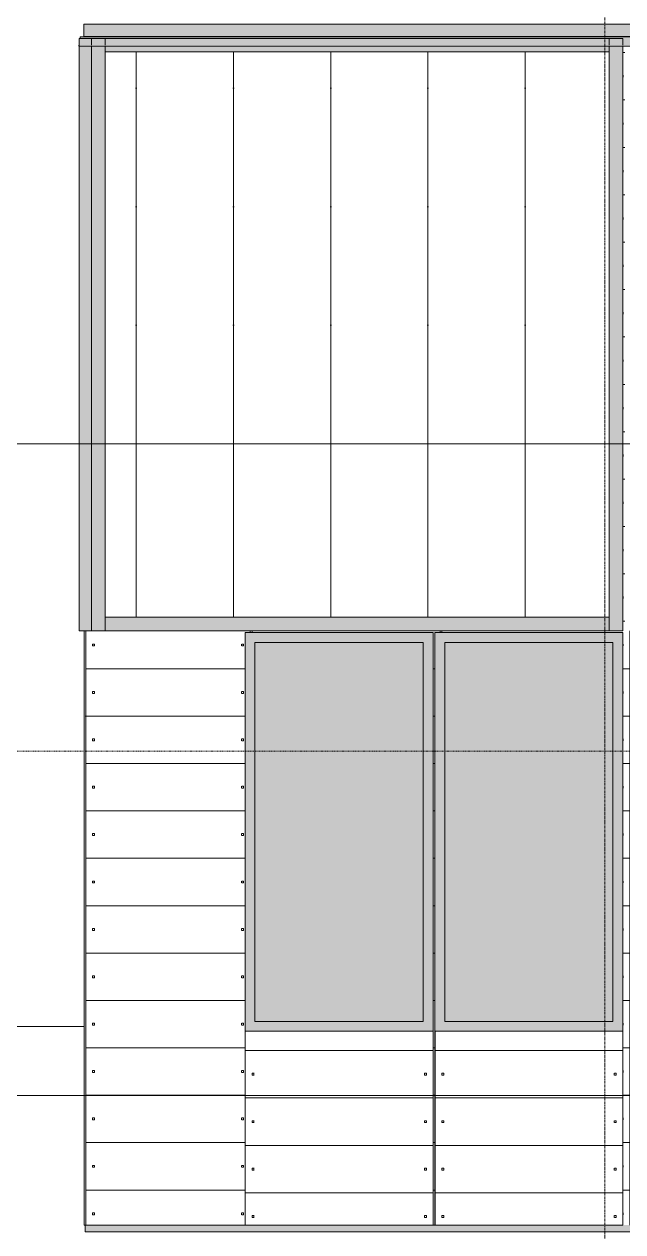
# Model space of a CAD drawing. Header units: inches. Extents: x 1814 to 6957, y -360 to 681.
# Drawn here: x 2055.8 to 2176.9, y 108.4 to 353 of the extents above; entities that cross this region are included whole.
import ezdxf

# ---------------------------------------------------------------- set-up
doc = ezdxf.new("R2010")
doc.units = ezdxf.units.IN
doc.header["$MEASUREMENT"] = 0
doc.linetypes.add('Aligning Line 1_8_', pattern=[0.25, 0.125, -0.125])
doc.linetypes.add('Grid Line 1_2_', pattern=[0.875, 0.5, -0.125, 0.125, -0.125])
for name, color, linetype, lineweight in [('0-1', 7, 'Continuous', 5), ('A-CLNG', 13, 'Continuous', 13), ('A-CLNG-3', 13, 'Continuous', 5), ('A-FLOR-LEVL-1', 51, 'Grid Line 1_2_', 9), ('A-GLAZ', 151, 'Continuous', 13), ('A-GLAZ-1', 251, 'Continuous', 9), ('A-GLAZ-CWMG', 51, 'Continuous', 9), ('A-WALL', 113, 'Continuous', 13), ('A-WALL-PATT-2', 251, 'Continuous', 9), ('C-TOPO-2', 250, 'Continuous', 9), ('G-ANNO-SYMB', 111, 'Aligning Line 1_8_', 9), ('S-GRID-1', 1, 'Grid Line 1_2_', 9)]:
    doc.layers.add(name, color=color, linetype=linetype, lineweight=lineweight)

# ---------------------------------------------------------------- blocks, each defined once
blk = doc.blocks.new('CTR - 2nd Phase_rvt-1-SECTION _ CENTER LOOKING WEST')
at = {"layer": 'A-FLOR-LEVL-1'}
for p, q in [((1814.21, 268), (4168.71, 268)), ((1814.21, 136), (4168.71, 136))]:
    blk.add_line(p, q, dxfattribs=at)
blk = doc.blocks.new('CTR  - Topography_rvt-1-SECTION _ CENTER LOOKING WEST')
at = {"layer": 'C-TOPO-2'}
blk.add_line((2001.62, 150), (2067.92, 150), dxfattribs=at)
blk = doc.blocks.new('CTR - 1st Phase - Common Walls_rvt-1-SECTION _ CENTER LOOKING WEST')
at = {"layer": 'A-FLOR-LEVL-1'}
for p, q in [((1814.21, 268), (4168.71, 268)), ((1814.21, 136), (4168.71, 136))]:
    blk.add_line(p, q, dxfattribs=at)
blk = doc.blocks.new('CTR - 1st Phase -Stairs _ Elevators_rvt-1-SECTION _ CENTER LOOKING WEST')
at = {"layer": 'A-FLOR-LEVL-1'}
for p, q in [((1814.21, 268), (4168.71, 268)), ((1814.21, 136), (4168.71, 136))]:
    blk.add_line(p, q, dxfattribs=at)
blk = doc.blocks.new('Basic Wall _ EXT - FIBER CEMENT - LARGE - ___-2162459-SECTION _ CENTER LOOKING WEST')
at = {"layer": 'A-WALL'}
blk.add_hatch(color=256, dxfattribs=at).paths.add_polyline_path([(3400.02, 350.53), (3400.02, 353), (2067.89, 353), (2067.89, 350.53), (3399.47, 350.53)], flags=0)
h = blk.add_hatch(color=256, dxfattribs=at)
h.paths.add_polyline_path([(2067.14, 350.46), (3399.68, 350.5), (3400.02, 350.53), (2067.89, 350.53)], flags=0)
h.paths.add_polyline_path([(3408.92, 350.46), (3408.92, 350.5), (3408.91, 350.46)], flags=0)
h = blk.add_hatch(color=256, dxfattribs=at)
h.paths.add_polyline_path([(2755.06, 349.02), (3399.27, 349.02), (3399.27, 350.46), (2067.14, 350.46), (2067.14, 350.12), (2176.94, 350.12), (2176.94, 349.02), (2753.47, 349.02)], flags=0)
h.paths.add_polyline_path([(3408.92, 349.02), (3408.89, 350.46), (3408.3, 350.46), (3408.3, 349.02), (3408.41, 349.02)], flags=0)
h.paths.add_polyline_path([(3402.74, 349.02), (3402.8, 349.02), (3402.8, 350.46), (3399.3, 350.44), (3399.3, 349.02), (3400.86, 349.02)], flags=0)
h = blk.add_hatch(color=256, dxfattribs=at)
h.paths.add_polyline_path([(2407.71, 348.55), (3399.15, 348.59), (3399.23, 348.68), (2066.84, 348.64), (2066.87, 348.55), (2406.95, 348.55)], flags=0)
h.paths.add_polyline_path([(3408.3, 348.55), (3408.92, 348.59), (3408.92, 348.68), (3408.3, 348.64), (3408.3, 348.56)], flags=0)
h.paths.add_polyline_path([(3402.74, 348.55), (3402.74, 348.68), (3402.37, 348.64), (3402.37, 348.55)], flags=0)
h.paths.add_polyline_path([(3400.77, 348.55), (3400.8, 348.59), (3400.8, 348.68), (3400.36, 348.64), (3400.36, 348.55)], flags=0)
h.paths.add_polyline_path([(3399.44, 348.55), (3400.3, 348.59), (3400.3, 348.68), (3399.23, 348.64), (3399.16, 348.55)], flags=0)
h = blk.add_hatch(color=256, dxfattribs=at)
h.paths.add_polyline_path([(3408.3, 348.68), (3408.92, 348.68), (3408.92, 349.02), (3408.3, 349.02), (3408.3, 348.69)], flags=0)
h.paths.add_polyline_path([(2067.06, 348.68), (3399.01, 348.71), (3399.27, 349.02), (2176.94, 349.02), (2176.94, 348.76), (2066.92, 348.76), (2066.86, 348.68)], flags=0)
h.paths.add_polyline_path([(3402.74, 348.68), (3402.74, 348.95), (3402.37, 348.95), (3402.37, 348.68), (3402.46, 348.68)], flags=0)
h.paths.add_polyline_path([(3400.63, 348.68), (3400.8, 348.68), (3400.8, 348.95), (3400.36, 348.95), (3400.36, 348.68)], flags=0)
h.paths.add_polyline_path([(3399.23, 348.68), (3399.27, 348.68), (3400.3, 348.68), (3400.3, 349.02), (3399.3, 349.01), (3399.03, 348.68), (3399.13, 348.68)], flags=0)
for p, q in [((2067.89, 350.53), (2067.89, 353)), ((2067.89, 353), (3400.02, 353)), ((2067.14, 350.46), (2067.89, 350.53)), ((2067.14, 350.12), (2067.14, 350.46)), ((2067.14, 350.46), (3399.27, 350.46)), ((2067.89, 350.53), (3400.02, 350.53)), ((2066.86, 348.68), (2066.92, 348.76)), ((2066.9, 348.53), (2066.87, 348.55)), ((2066.92, 348.52), (2066.9, 348.53)), ((2066.96, 348.51), (3400.3, 348.51))]:
    blk.add_line(p, q, dxfattribs=at)
at = {"layer": 'A-WALL', "flags": 128}
blk.add_lwpolyline([(2066.87, 348.55), (2066.86, 348.57), (2066.84, 348.59), (2066.84, 348.61), (2066.84, 348.64), (2066.85, 348.66), (2066.86, 348.68)], dxfattribs=at)
blk = doc.blocks.new('Basic Wall _ EXT - FIBER CEMENT - LARGE - ___-2162460-SECTION _ CENTER LOOKING WEST')
at = {"layer": 'A-WALL'}
for p, q in [((2067.89, 353), (2067.89, 350.53)), ((2067.89, 350.53), (2067.14, 350.46)), ((2067.14, 350.46), (2067.14, 350.12)), ((2066.92, 348.76), (2066.86, 348.68)), ((2066.87, 348.55), (2066.9, 348.53)), ((2066.9, 348.53), (2066.92, 348.52))]:
    blk.add_line(p, q, dxfattribs=at)
at = {"layer": 'A-WALL', "flags": 128}
blk.add_lwpolyline([(2066.86, 348.68), (2066.85, 348.66), (2066.84, 348.64), (2066.84, 348.61), (2066.84, 348.59), (2066.86, 348.57), (2066.87, 348.55)], dxfattribs=at)
blk = doc.blocks.new('Rectangular Mullion - Profile_Polycarbonate_Upper and left-1739822-SECTION _ CENTER LOOKING WEST')
at = {"layer": 'A-GLAZ-CWMG'}
h = blk.add_hatch(color=256, dxfattribs=at)
h.paths.add_polyline_path([(2069.42, 230.12), (2069.42, 348.51), (2066.92, 348.51), (2066.92, 230.12), (2067.92, 230.12)], flags=0)
h.paths.add_polyline_path([(2069.42, 348.76), (2069.42, 350.12), (2066.92, 350.12), (2066.92, 348.76), (2067.97, 348.76)], flags=0)
for p, q in [((2066.92, 350.12), (2069.42, 350.12)), ((2066.92, 348.76), (2066.92, 350.12)), ((2069.42, 350.12), (2069.42, 348.76)), ((2066.92, 230.12), (2066.92, 348.52)), ((2069.42, 348.52), (2069.42, 230.12)), ((2069.42, 230.12), (2066.92, 230.12))]:
    blk.add_line(p, q, dxfattribs=at)
blk = doc.blocks.new('Rectangular Mullion - Profile_Polycarbonate_Upper and left-1997934-SECTION _ CENTER LOOKING WEST')
at = {"layer": 'A-GLAZ-CWMG'}
h = blk.add_hatch(color=256, dxfattribs=at)
h.paths.add_polyline_path([(2147.25, 347.37), (2174.19, 347.37), (2174.19, 348.51), (2072.17, 348.51), (2072.17, 347.37), (2113.49, 347.37)], flags=0)
h.paths.add_polyline_path([(2174.19, 348.76), (2174.19, 350.12), (2072.17, 350.12), (2072.17, 348.76), (2172.58, 348.76)], flags=0)
for p, q in [((2072.17, 348.76), (2072.17, 350.12)), ((2072.17, 350.12), (2174.19, 350.12)), ((2174.19, 350.12), (2174.19, 348.76)), ((2072.17, 347.37), (2072.17, 348.52)), ((2174.19, 347.37), (2072.17, 347.37)), ((2174.19, 348.52), (2174.19, 347.37))]:
    blk.add_line(p, q, dxfattribs=at)
blk = doc.blocks.new('Rectangular Mullion - Profile_Polycarbonate_Lower-1997935-SECTION _ CENTER LOOKING WEST')
at = {"layer": 'A-GLAZ-CWMG'}
blk.add_hatch(color=256, dxfattribs=at).paths.add_polyline_path([(2102.51, 230.12), (2174.19, 230.12), (2174.19, 232.87), (2072.17, 232.87), (2072.17, 230.12), (2100.51, 230.12)], flags=0)
for p, q in [((2072.17, 230.12), (2072.17, 232.87)), ((2072.17, 232.87), (2174.19, 232.87)), ((2174.19, 232.87), (2174.19, 230.12)), ((2174.19, 230.12), (2072.17, 230.12))]:
    blk.add_line(p, q, dxfattribs=at)
blk = doc.blocks.new('Rectangular Mullion - Profile_Polycarbonate_Upper and left-V29-SECTION _ CENTER LOOKING WEST')
at = {"layer": 'A-GLAZ-CWMG'}
h = blk.add_hatch(color=256, dxfattribs=at)
h.paths.add_polyline_path([(2069.49, 230.12), (2072.17, 230.12), (2072.17, 348.51), (2069.42, 348.51), (2069.42, 230.12)], flags=0)
h.paths.add_polyline_path([(2072.17, 348.76), (2072.17, 350.12), (2069.42, 350.12), (2069.42, 348.76), (2071.28, 348.76)], flags=0)
for p, q in [((2069.42, 350.12), (2072.17, 350.12)), ((2069.42, 348.76), (2069.42, 350.12)), ((2072.17, 350.12), (2072.17, 348.76)), ((2069.42, 230.12), (2069.42, 348.52)), ((2072.17, 348.52), (2072.17, 230.12)), ((2072.17, 230.12), (2069.42, 230.12))]:
    blk.add_line(p, q, dxfattribs=at)
blk = doc.blocks.new('Rectangular Mullion - Profile_Polycarbonate_right-1741241-SECTION _ CENTER LOOKING WEST')
at = {"layer": 'A-GLAZ-CWMG'}
h = blk.add_hatch(color=256, dxfattribs=at)
h.paths.add_polyline_path([(2176.94, 230.12), (2176.94, 348.51), (2174.19, 348.51), (2174.19, 230.12), (2176.87, 230.12)], flags=0)
h.paths.add_polyline_path([(2176.87, 348.76), (2176.94, 348.76), (2176.94, 350.12), (2174.19, 350.12), (2174.19, 348.76)], flags=0)
for p, q in [((2174.19, 350.12), (2176.94, 350.12)), ((2174.19, 348.76), (2174.19, 350.12)), ((2176.94, 350.12), (2176.94, 348.76)), ((2174.19, 230.12), (2174.19, 348.52)), ((2176.94, 348.52), (2176.94, 230.12)), ((2176.94, 230.12), (2174.19, 230.12))]:
    blk.add_line(p, q, dxfattribs=at)
blk = doc.blocks.new('_THE_ WINDOW _ DOOR - Window - 2nd Floor - small-2154622-SECTION _ CENTER LOOKING WEST')
at = {"layer": 'A-GLAZ'}
h = blk.add_hatch(color=256, dxfattribs=at)
h.paths.add_polyline_path([(2140.91, 149), (2176.94, 149), (2176.94, 229.75), (2138.91, 229.75), (2138.91, 149)], flags=0)
h.paths.add_polyline_path([(2174.94, 151), (2140.91, 151), (2140.91, 227.75), (2174.94, 227.75), (2174.94, 160.21)], flags=0)
blk.add_hatch(color=256, dxfattribs=at).paths.add_polyline_path([(2140.91, 151), (2174.94, 151), (2174.94, 227.75), (2140.91, 227.75), (2140.91, 160.21)], flags=0)
at = {"layer": 'A-GLAZ-1'}
h = blk.add_hatch(dxfattribs=at)
h.set_pattern_fill('FP_37', color=256, style=0, pattern_type=2)
h.set_pattern_definition([(0, (2178.68, 168.854), (-38.4, 76.8), [0.392, -38.007]), (0, (2178.68, 169.246), (-38.4, 76.8), [0.392, -38.007]), (0, (2178.68, 178.454), (-38.4, 76.8), [0.392, -38.007]), (0, (2178.68, 178.846), (-38.4, 76.8), [0.392, -38.007]), (0, (2178.68, 188.054), (-38.4, 76.8), [0.392, -38.007]), (0, (2178.68, 188.446), (-38.4, 76.8), [0.392, -38.007]), (0, (2178.68, 197.654), (-38.4, 76.8), [0.392, -38.007]), (0, (2178.68, 198.046), (-38.4, 76.8), [0.392, -38.007]), (0, (2178.68, 207.254), (-38.4, 76.8), [0.392, -38.007]), (0, (2178.68, 207.646), (-38.4, 76.8), [0.392, -38.007]), (0, (2178.68, 216.854), (-38.4, 76.8), [0.392, -38.007]), (0, (2178.68, 217.246), (-38.4, 76.8), [0.392, -38.007]), (0, (2178.68, 226.454), (-38.4, 76.8), [0.392, -38.007]), (0, (2178.68, 226.846), (-38.4, 76.8), [0.392, -38.007]), (0, (2178.68, 236.054), (-38.4, 76.8), [0.392, -38.007]), (0, (2178.68, 236.446), (-38.4, 76.8), [0.392, -38.007]), (0, (2213.58, 168.854), (-38.4, 76.8), [0.392, -38.007]), (0, (2213.58, 169.246), (-38.4, 76.8), [0.392, -38.007]), (0, (2213.58, 178.454), (-38.4, 76.8), [0.392, -38.007]), (0, (2213.58, 178.846), (-38.4, 76.8), [0.392, -38.007]), (0, (2213.58, 188.054), (-38.4, 76.8), [0.392, -38.007]), (0, (2213.58, 188.446), (-38.4, 76.8), [0.392, -38.007]), (0, (2213.58, 197.654), (-38.4, 76.8), [0.392, -38.007]), (0, (2213.58, 198.046), (-38.4, 76.8), [0.392, -38.007]), (0, (2213.58, 207.254), (-38.4, 76.8), [0.392, -38.007]), (0, (2213.58, 207.646), (-38.4, 76.8), [0.392, -38.007]), (0, (2213.58, 216.854), (-38.4, 76.8), [0.392, -38.007]), (0, (2213.58, 217.246), (-38.4, 76.8), [0.392, -38.007]), (0, (2213.58, 226.454), (-38.4, 76.8), [0.392, -38.007]), (0, (2213.58, 226.846), (-38.4, 76.8), [0.392, -38.007]), (0, (2213.58, 236.054), (-38.4, 76.8), [0.392, -38.007]), (0, (2213.58, 236.446), (-38.4, 76.8), [0.392, -38.007]), (90, (2176.936, 164.25), (-38.4, 2e-15), [76.8, 0, 0, 0]), (90, (2177.31, 164.25), (-38.4, 2e-15), [76.8, 0, 0, 0]), (90, (2178.677, 168.854), (-38.4, 2e-15), [0.392, -76.407]), (90, (2178.677, 178.454), (-38.4, 2e-15), [0.392, -76.407]), (90, (2178.677, 188.054), (-38.4, 2e-15), [0.392, -76.407]), (90, (2178.677, 197.654), (-38.4, 2e-15), [0.392, -76.407]), (90, (2178.677, 207.254), (-38.4, 2e-15), [0.392, -76.407]), (90, (2178.677, 216.854), (-38.4, 2e-15), [0.392, -76.407]), (90, (2178.677, 226.454), (-38.4, 2e-15), [0.392, -76.407]), (90, (2178.677, 236.054), (-38.4, 2e-15), [0.392, -76.407]), (90, (2179.07, 168.854), (-38.4, 2e-15), [0.392, -76.407]), (90, (2179.07, 178.454), (-38.4, 2e-15), [0.392, -76.407]), (90, (2179.07, 188.054), (-38.4, 2e-15), [0.392, -76.407]), (90, (2179.07, 197.654), (-38.4, 2e-15), [0.392, -76.407]), (90, (2179.07, 207.254), (-38.4, 2e-15), [0.392, -76.407]), (90, (2179.07, 216.854), (-38.4, 2e-15), [0.392, -76.407]), (90, (2179.07, 226.454), (-38.4, 2e-15), [0.392, -76.407]), (90, (2179.07, 236.054), (-38.4, 2e-15), [0.392, -76.407]), (90, (2213.577, 168.854), (-38.4, 2e-15), [0.393, -76.408]), (90, (2213.577, 178.454), (-38.4, 2e-15), [0.392, -76.407]), (90, (2213.577, 188.054), (-38.4, 2e-15), [0.392, -76.407]), (90, (2213.577, 197.654), (-38.4, 2e-15), [0.392, -76.407]), (90, (2213.577, 207.254), (-38.4, 2e-15), [0.392, -76.407]), (90, (2213.577, 216.854), (-38.4, 2e-15), [0.392, -76.407]), (90, (2213.577, 226.454), (-38.4, 2e-15), [0.392, -76.407]), (90, (2213.577, 236.054), (-38.4, 2e-15), [0.392, -76.407]), (90, (2213.97, 168.854), (-38.4, 2e-15), [0.393, -76.408]), (90, (2213.97, 178.454), (-38.4, 2e-15), [0.392, -76.407]), (90, (2213.97, 188.054), (-38.4, 2e-15), [0.392, -76.407]), (90, (2213.97, 197.654), (-38.4, 2e-15), [0.392, -76.407]), (90, (2213.97, 207.254), (-38.4, 2e-15), [0.392, -76.407]), (90, (2213.97, 216.854), (-38.4, 2e-15), [0.392, -76.407]), (90, (2213.97, 226.454), (-38.4, 2e-15), [0.392, -76.407]), (90, (2213.97, 236.054), (-38.4, 2e-15), [0.392, -76.407]), (180, (2215.336, 164.25), (-38.4, 76.8), [38.025, -0.375]), (180, (2215.336, 173.85), (-38.4, 76.8), [38.025, -0.375]), (180, (2215.336, 183.45), (-38.4, 76.8), [38.025, -0.375]), (180, (2215.336, 193.05), (-38.4, 76.8), [38.025, -0.375]), (180, (2215.336, 202.65), (-38.4, 76.8), [38.025, -0.375]), (180, (2215.336, 212.25), (-38.4, 76.8), [38.025, -0.375]), (180, (2215.336, 221.85), (-38.4, 76.8), [38.025, -0.375]), (180, (2215.336, 231.45), (-38.4, 76.8), [38.025, -0.375])])
h.paths.add_polyline_path([(2138.91, 109.75), (2176.94, 109.75), (2176.94, 149), (2138.91, 149), (2138.91, 109.87)], flags=0)
at = {"layer": 'A-GLAZ'}
for p, q in [((2176.94, 229.75), (2138.91, 229.75)), ((2138.91, 149), (2138.91, 229.75)), ((2140.91, 227.75), (2140.91, 151)), ((2140.91, 227.75), (2174.94, 227.75)), ((2174.94, 151), (2174.94, 227.75)), ((2176.94, 229.75), (2176.94, 149)), ((2140.91, 151), (2174.94, 151)), ((2176.94, 149), (2138.91, 149)), ((2138.91, 149), (2138.91, 109.75)), ((2176.94, 109.75), (2176.94, 149)), ((2138.91, 109.75), (2176.94, 109.75))]:
    blk.add_line(p, q, dxfattribs=at)

msp = doc.modelspace()

# ---------------------------------------------------------------- hatches: boundary and pattern name
at = {"layer": 'A-CLNG-3'}
msp.add_hatch(color=256, dxfattribs=at).paths.add_polyline_path([(2856.37, 108.37), (3400.3, 108.37), (3400.26, 109.75), (2068.17, 109.75), (2068.17, 108.37), (2822.6, 108.37)], flags=0)
at = {"layer": 'A-WALL-PATT-2'}
h = msp.add_hatch(dxfattribs=at)
h.set_pattern_fill('FP_36', color=256, style=0, pattern_type=2)
h.set_pattern_definition([(90, (2196.559, 268), (-19.685, 1e-15), [24, 0, 0, 0])])
h.paths.add_polyline_path([(2174.19, 232.87), (2174.19, 347.37), (2072.17, 347.37), (2072.17, 232.87), (2113.49, 232.87)], flags=0)
h = msp.add_hatch(dxfattribs=at)
h.set_pattern_fill('FP_6', color=256, style=0, pattern_type=2)
h.set_pattern_definition([(0, (3408.85, 140.604), (-38.4, 76.8), [0.392, -38.007]), (0, (3408.85, 140.996), (-38.4, 76.8), [0.392, -38.007]), (0, (3408.85, 150.204), (-38.4, 76.8), [0.392, -38.007]), (0, (3408.85, 150.596), (-38.4, 76.8), [0.392, -38.007]), (0, (3408.85, 159.804), (-38.4, 76.8), [0.392, -38.007]), (0, (3408.85, 160.196), (-38.4, 76.8), [0.392, -38.007]), (0, (3408.85, 169.404), (-38.4, 76.8), [0.392, -38.007]), (0, (3408.85, 169.796), (-38.4, 76.8), [0.392, -38.007]), (0, (3408.85, 179.004), (-38.4, 76.8), [0.392, -38.007]), (0, (3408.85, 179.396), (-38.4, 76.8), [0.392, -38.007]), (0, (3408.85, 188.604), (-38.4, 76.8), [0.392, -38.007]), (0, (3408.85, 188.996), (-38.4, 76.8), [0.392, -38.007]), (0, (3408.85, 198.204), (-38.4, 76.8), [0.392, -38.007]), (0, (3408.85, 198.596), (-38.4, 76.8), [0.392, -38.007]), (0, (3408.85, 207.804), (-38.4, 76.8), [0.392, -38.007]), (0, (3408.85, 208.196), (-38.4, 76.8), [0.392, -38.007]), (0, (3443.75, 140.604), (-38.4, 76.8), [0.392, -38.007]), (0, (3443.75, 140.996), (-38.4, 76.8), [0.392, -38.007]), (0, (3443.75, 150.204), (-38.4, 76.8), [0.392, -38.007]), (0, (3443.75, 150.596), (-38.4, 76.8), [0.392, -38.007]), (0, (3443.75, 159.804), (-38.4, 76.8), [0.392, -38.007]), (0, (3443.75, 160.196), (-38.4, 76.8), [0.392, -38.007]), (0, (3443.75, 169.404), (-38.4, 76.8), [0.392, -38.007]), (0, (3443.75, 169.796), (-38.4, 76.8), [0.392, -38.007]), (0, (3443.75, 179.004), (-38.4, 76.8), [0.392, -38.007]), (0, (3443.75, 179.396), (-38.4, 76.8), [0.392, -38.007]), (0, (3443.75, 188.604), (-38.4, 76.8), [0.392, -38.007]), (0, (3443.75, 188.996), (-38.4, 76.8), [0.392, -38.007]), (0, (3443.75, 198.204), (-38.4, 76.8), [0.392, -38.007]), (0, (3443.75, 198.596), (-38.4, 76.8), [0.392, -38.007]), (0, (3443.75, 207.804), (-38.4, 76.8), [0.392, -38.007]), (0, (3443.75, 208.196), (-38.4, 76.8), [0.392, -38.007]), (90, (3407.11, 136), (-38.4, 2e-15), [76.8, 0, 0, 0]), (90, (3407.486, 136), (-38.4, 2e-15), [76.8, 0, 0, 0]), (90, (3408.852, 140.604), (-38.4, 2e-15), [0.392, -76.407]), (90, (3408.852, 150.204), (-38.4, 2e-15), [0.392, -76.407]), (90, (3408.852, 159.804), (-38.4, 2e-15), [0.392, -76.407]), (90, (3408.852, 169.404), (-38.4, 2e-15), [0.392, -76.407]), (90, (3408.852, 179.004), (-38.4, 2e-15), [0.392, -76.407]), (90, (3408.852, 188.604), (-38.4, 2e-15), [0.393, -76.408]), (90, (3408.852, 198.204), (-38.4, 2e-15), [0.392, -76.407]), (90, (3408.852, 207.804), (-38.4, 2e-15), [0.392, -76.407]), (90, (3409.245, 140.604), (-38.4, 2e-15), [0.392, -76.407]), (90, (3409.245, 150.204), (-38.4, 2e-15), [0.392, -76.407]), (90, (3409.245, 159.804), (-38.4, 2e-15), [0.392, -76.407]), (90, (3409.245, 169.404), (-38.4, 2e-15), [0.392, -76.407]), (90, (3409.245, 179.004), (-38.4, 2e-15), [0.392, -76.407]), (90, (3409.245, 188.604), (-38.4, 2e-15), [0.393, -76.408]), (90, (3409.245, 198.204), (-38.4, 2e-15), [0.392, -76.407]), (90, (3409.245, 207.804), (-38.4, 2e-15), [0.392, -76.407]), (90, (3443.752, 140.604), (-38.4, 2e-15), [0.392, -76.407]), (90, (3443.752, 150.204), (-38.4, 2e-15), [0.392, -76.407]), (90, (3443.752, 159.804), (-38.4, 2e-15), [0.392, -76.407]), (90, (3443.752, 169.404), (-38.4, 2e-15), [0.392, -76.407]), (90, (3443.752, 179.004), (-38.4, 2e-15), [0.392, -76.407]), (90, (3443.752, 188.604), (-38.4, 2e-15), [0.393, -76.408]), (90, (3443.752, 198.204), (-38.4, 2e-15), [0.392, -76.407]), (90, (3443.752, 207.804), (-38.4, 2e-15), [0.392, -76.407]), (90, (3444.145, 140.604), (-38.4, 2e-15), [0.392, -76.407]), (90, (3444.145, 150.204), (-38.4, 2e-15), [0.392, -76.407]), (90, (3444.145, 159.804), (-38.4, 2e-15), [0.392, -76.407]), (90, (3444.145, 169.404), (-38.4, 2e-15), [0.392, -76.407]), (90, (3444.145, 179.004), (-38.4, 2e-15), [0.392, -76.407]), (90, (3444.145, 188.604), (-38.4, 2e-15), [0.393, -76.408]), (90, (3444.145, 198.204), (-38.4, 2e-15), [0.392, -76.407]), (90, (3444.145, 207.804), (-38.4, 2e-15), [0.392, -76.407]), (180, (3445.51, 136), (-38.4, 76.8), [38.025, -0.375]), (180, (3445.51, 145.6), (-38.4, 76.8), [38.025, -0.375]), (180, (3445.51, 155.2), (-38.4, 76.8), [38.025, -0.375]), (180, (3445.51, 164.8), (-38.4, 76.8), [38.025, -0.375]), (180, (3445.51, 174.4), (-38.4, 76.8), [38.025, -0.375]), (180, (3445.51, 184), (-38.4, 76.8), [38.025, -0.375]), (180, (3445.51, 193.6), (-38.4, 76.8), [38.025, -0.375]), (180, (3445.51, 203.2), (-38.4, 76.8), [38.025, -0.375])])
h.paths.add_polyline_path([(2076.8, 109.75), (2100.51, 109.75), (2100.51, 229.75), (2138.54, 229.75), (2138.54, 109.75), (2138.91, 109.75), (2138.91, 229.75), (2176.94, 229.75), (2176.94, 109.75), (2215.71, 109.75), (2215.71, 178), (2253.74, 178), (2253.74, 348.51), (2215.34, 348.51), (2215.34, 230.12), (2177.31, 230.13), (2177.31, 348.51), (2176.94, 348.51), (2176.94, 230.12), (2076.8, 230.12), (2076.8, 109.87)], flags=0)
h = msp.add_hatch(dxfattribs=at)
h.set_pattern_fill('FP_9', color=256, style=0, pattern_type=2)
h.set_pattern_definition([(0, (2069.6, 140.604), (-38.4, 76.8), [0.392, -38.007]), (0, (2069.6, 140.996), (-38.4, 76.8), [0.392, -38.007]), (0, (2069.6, 150.204), (-38.4, 76.8), [0.392, -38.007]), (0, (2069.6, 150.596), (-38.4, 76.8), [0.392, -38.007]), (0, (2069.6, 159.804), (-38.4, 76.8), [0.392, -38.007]), (0, (2069.6, 160.196), (-38.4, 76.8), [0.392, -38.007]), (0, (2069.6, 169.404), (-38.4, 76.8), [0.392, -38.007]), (0, (2069.6, 169.796), (-38.4, 76.8), [0.392, -38.007]), (0, (2069.6, 179.004), (-38.4, 76.8), [0.392, -38.007]), (0, (2069.6, 179.396), (-38.4, 76.8), [0.392, -38.007]), (0, (2069.6, 188.604), (-38.4, 76.8), [0.392, -38.007]), (0, (2069.6, 188.996), (-38.4, 76.8), [0.392, -38.007]), (0, (2069.6, 198.204), (-38.4, 76.8), [0.392, -38.007]), (0, (2069.6, 198.596), (-38.4, 76.8), [0.392, -38.007]), (0, (2069.6, 207.804), (-38.4, 76.8), [0.392, -38.007]), (0, (2069.6, 208.196), (-38.4, 76.8), [0.392, -38.007]), (0, (2104.5, 140.604), (-38.4, 76.8), [0.392, -38.007]), (0, (2104.5, 140.996), (-38.4, 76.8), [0.392, -38.007]), (0, (2104.5, 150.204), (-38.4, 76.8), [0.392, -38.007]), (0, (2104.5, 150.596), (-38.4, 76.8), [0.392, -38.007]), (0, (2104.5, 159.804), (-38.4, 76.8), [0.392, -38.007]), (0, (2104.5, 160.196), (-38.4, 76.8), [0.392, -38.007]), (0, (2104.5, 169.404), (-38.4, 76.8), [0.392, -38.007]), (0, (2104.5, 169.796), (-38.4, 76.8), [0.392, -38.007]), (0, (2104.5, 179.004), (-38.4, 76.8), [0.392, -38.007]), (0, (2104.5, 179.396), (-38.4, 76.8), [0.392, -38.007]), (0, (2104.5, 188.604), (-38.4, 76.8), [0.392, -38.007]), (0, (2104.5, 188.996), (-38.4, 76.8), [0.392, -38.007]), (0, (2104.5, 198.204), (-38.4, 76.8), [0.392, -38.007]), (0, (2104.5, 198.596), (-38.4, 76.8), [0.392, -38.007]), (0, (2104.5, 207.804), (-38.4, 76.8), [0.392, -38.007]), (0, (2104.5, 208.196), (-38.4, 76.8), [0.392, -38.007]), (90, (2067.86, 136), (-38.4, 2e-15), [76.8, 0, 0, 0]), (90, (2068.236, 136), (-38.4, 2e-15), [76.8, 0, 0, 0]), (90, (2069.602, 140.604), (-38.4, 2e-15), [0.392, -76.407]), (90, (2069.602, 150.204), (-38.4, 2e-15), [0.392, -76.407]), (90, (2069.602, 159.804), (-38.4, 2e-15), [0.392, -76.407]), (90, (2069.602, 169.404), (-38.4, 2e-15), [0.392, -76.407]), (90, (2069.602, 179.004), (-38.4, 2e-15), [0.392, -76.407]), (90, (2069.602, 188.604), (-38.4, 2e-15), [0.393, -76.408]), (90, (2069.602, 198.204), (-38.4, 2e-15), [0.392, -76.407]), (90, (2069.602, 207.804), (-38.4, 2e-15), [0.392, -76.407]), (90, (2069.995, 140.604), (-38.4, 2e-15), [0.392, -76.407]), (90, (2069.995, 150.204), (-38.4, 2e-15), [0.392, -76.407]), (90, (2069.995, 159.804), (-38.4, 2e-15), [0.392, -76.407]), (90, (2069.995, 169.404), (-38.4, 2e-15), [0.392, -76.407]), (90, (2069.995, 179.004), (-38.4, 2e-15), [0.392, -76.407]), (90, (2069.995, 188.604), (-38.4, 2e-15), [0.393, -76.408]), (90, (2069.995, 198.204), (-38.4, 2e-15), [0.392, -76.407]), (90, (2069.995, 207.804), (-38.4, 2e-15), [0.392, -76.407]), (90, (2104.502, 140.604), (-38.4, 2e-15), [0.392, -76.407]), (90, (2104.502, 150.204), (-38.4, 2e-15), [0.392, -76.407]), (90, (2104.502, 159.804), (-38.4, 2e-15), [0.392, -76.407]), (90, (2104.502, 169.404), (-38.4, 2e-15), [0.392, -76.407]), (90, (2104.502, 179.004), (-38.4, 2e-15), [0.392, -76.407]), (90, (2104.502, 188.604), (-38.4, 2e-15), [0.393, -76.408]), (90, (2104.502, 198.204), (-38.4, 2e-15), [0.392, -76.407]), (90, (2104.502, 207.804), (-38.4, 2e-15), [0.392, -76.407]), (90, (2104.895, 140.604), (-38.4, 2e-15), [0.392, -76.407]), (90, (2104.895, 150.204), (-38.4, 2e-15), [0.392, -76.407]), (90, (2104.895, 159.804), (-38.4, 2e-15), [0.392, -76.407]), (90, (2104.895, 169.404), (-38.4, 2e-15), [0.392, -76.407]), (90, (2104.895, 179.004), (-38.4, 2e-15), [0.392, -76.407]), (90, (2104.895, 188.604), (-38.4, 2e-15), [0.393, -76.408]), (90, (2104.895, 198.204), (-38.4, 2e-15), [0.392, -76.407]), (90, (2104.895, 207.804), (-38.4, 2e-15), [0.392, -76.407]), (180, (2106.26, 136), (-38.4, 76.8), [38.025, -0.375]), (180, (2106.26, 145.6), (-38.4, 76.8), [38.025, -0.375]), (180, (2106.26, 155.2), (-38.4, 76.8), [38.025, -0.375]), (180, (2106.26, 164.8), (-38.4, 76.8), [38.025, -0.375]), (180, (2106.26, 174.4), (-38.4, 76.8), [38.025, -0.375]), (180, (2106.26, 184), (-38.4, 76.8), [38.025, -0.375]), (180, (2106.26, 193.6), (-38.4, 76.8), [38.025, -0.375]), (180, (2106.26, 203.2), (-38.4, 76.8), [38.025, -0.375])])
h.paths.add_polyline_path([(2067.92, 109.75), (2076.8, 109.75), (2076.8, 230.12), (2067.92, 230.12), (2067.92, 114)], flags=0)

# ---------------------------------------------------------------- linework, layer by layer
at = {"layer": 'A-CLNG'}
for p, q in [((2068.17, 108.37), (2068.17, 109.75)), ((3400.3, 108.37), (2068.17, 108.37))]:
    msp.add_line(p, q, dxfattribs=at)
at = {"layer": 'A-FLOR-LEVL-1'}
for p, q in [((1814.96, 268), (4167.96, 268)), ((1814.96, 136), (4167.96, 136))]:
    msp.add_line(p, q, dxfattribs=at)
at = {"layer": 'A-WALL'}
for p, q in [((2067.92, 109.75), (2067.92, 230.12)), ((2100.51, 109.75), (2100.51, 149)), ((2138.54, 149), (2138.54, 109.75)), ((2138.91, 109.75), (2138.91, 149)), ((2067.92, 109.75), (2100.51, 109.75)), ((2138.54, 109.75), (2138.91, 109.75))]:
    msp.add_line(p, q, dxfattribs=at)
at = {"layer": 'G-ANNO-SYMB'}
msp.add_line((1910.88, 205.76), (4071.99, 205.76), dxfattribs=at)
at = {"layer": 'S-GRID-1'}
msp.add_line((2173.32, -159.84), (2173.32, 470.5), dxfattribs=at)

# ---------------------------------------------------------------- block references
at = {"layer": '0-1'}
for name in ['CTR - 2nd Phase_rvt-1-SECTION _ CENTER LOOKING WEST', 'CTR - 1st Phase - Common Walls_rvt-1-SECTION _ CENTER LOOKING WEST', 'CTR - 1st Phase -Stairs _ Elevators_rvt-1-SECTION _ CENTER LOOKING WEST', 'CTR  - Topography_rvt-1-SECTION _ CENTER LOOKING WEST']:
    msp.add_blockref(name, (0, 0), dxfattribs=at)
at = {"layer": 'A-GLAZ'}
for p in [(-38.4, 0), (0, 0)]:
    msp.add_blockref('_THE_ WINDOW _ DOOR - Window - 2nd Floor - small-2154622-SECTION _ CENTER LOOKING WEST', p, dxfattribs=at)
at = {"layer": 'A-GLAZ-CWMG'}
for name in ['Rectangular Mullion - Profile_Polycarbonate_Upper and left-1739822-SECTION _ CENTER LOOKING WEST', 'Rectangular Mullion - Profile_Polycarbonate_Upper and left-V29-SECTION _ CENTER LOOKING WEST', 'Rectangular Mullion - Profile_Polycarbonate_Upper and left-1997934-SECTION _ CENTER LOOKING WEST', 'Rectangular Mullion - Profile_Polycarbonate_right-1741241-SECTION _ CENTER LOOKING WEST', 'Rectangular Mullion - Profile_Polycarbonate_Lower-1997935-SECTION _ CENTER LOOKING WEST']:
    msp.add_blockref(name, (0, 0), dxfattribs=at)
at = {"layer": 'A-WALL'}
for name in ['Basic Wall _ EXT - FIBER CEMENT - LARGE - ___-2162459-SECTION _ CENTER LOOKING WEST', 'Basic Wall _ EXT - FIBER CEMENT - LARGE - ___-2162460-SECTION _ CENTER LOOKING WEST']:
    msp.add_blockref(name, (0, 0), dxfattribs=at)

doc.saveas('drawing.dxf')
